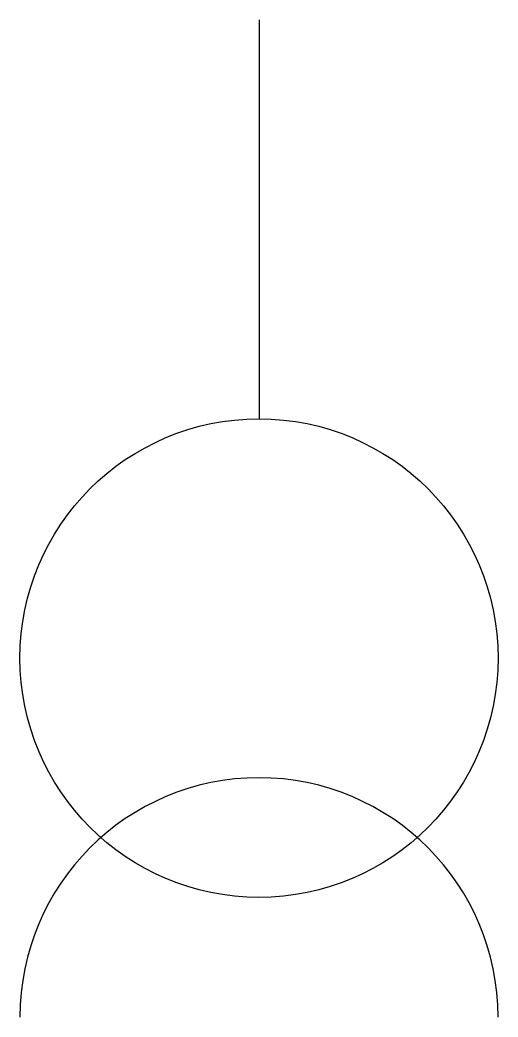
# Model space of a CAD drawing. Header units: millimetres. Extents: x -1.8 to 1.8, y -7.5 to 0.
import ezdxf

# ---------------------------------------------------------------- set-up
doc = ezdxf.new("R2010")
doc.units = ezdxf.units.MM

msp = doc.modelspace()

# ---------------------------------------------------------------- linework, layer by layer
at = {"transparency": 33554687}
msp.add_line((0, 0), (0, -3), dxfattribs=at)
msp.add_circle((0, -4.8), 1.8, dxfattribs=at)
msp.add_arc((0, -7.5), 1.8, 0, 180, dxfattribs=at)

doc.saveas('drawing.dxf')
